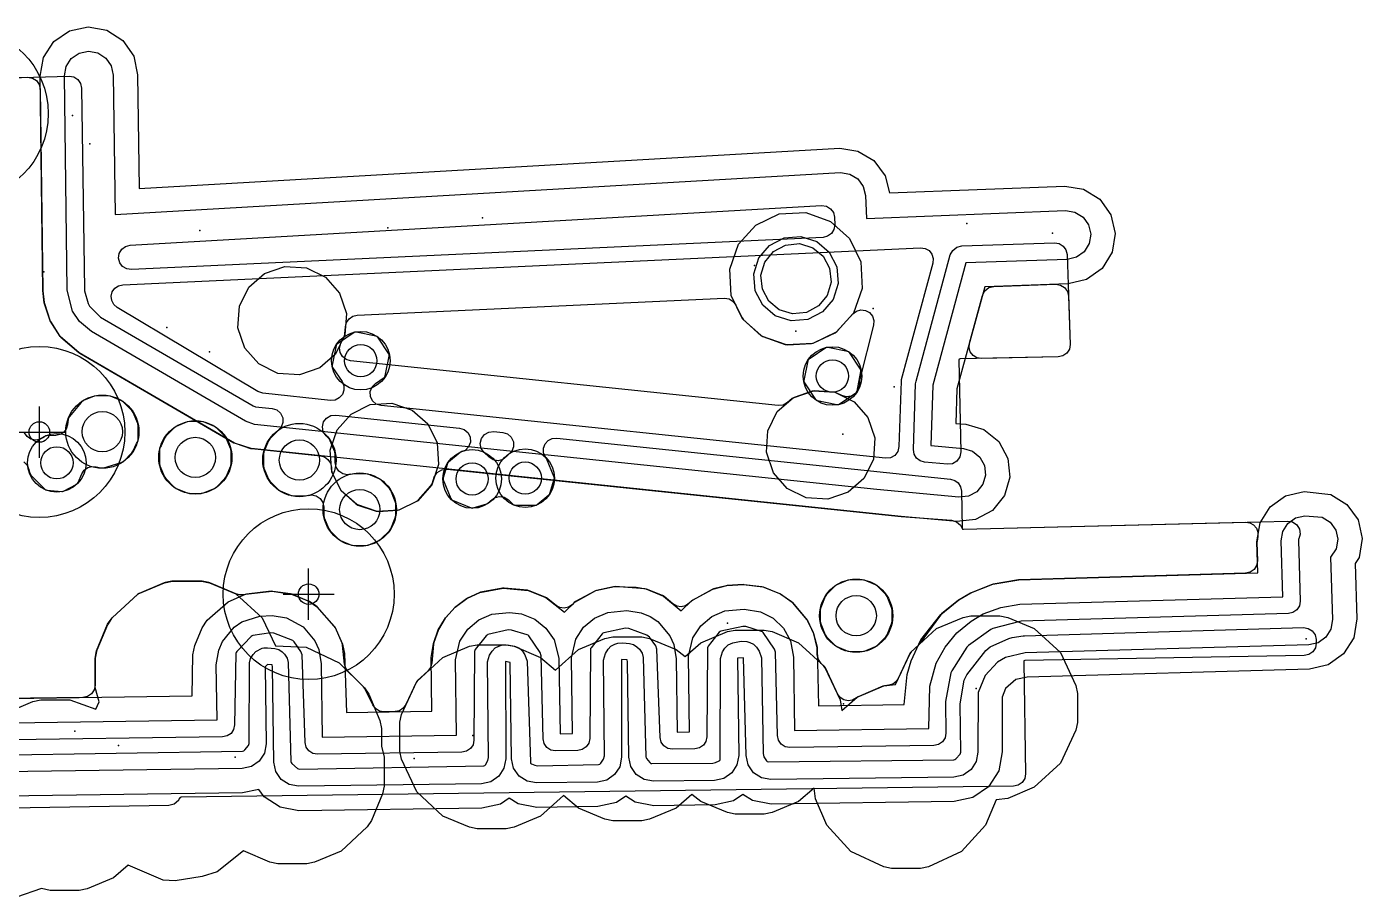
# Model space of a CAD drawing. Header units: metres. Extents: x 17722 to 17999, y 13535 to 15917.
# Drawn here: x 17867.5 to 17922.2, y 14320.6 to 14356.3 of the extents above; entities that cross this region are included whole.
import ezdxf

# ---------------------------------------------------------------- set-up
doc = ezdxf.new("R2010")
doc.units = ezdxf.units.M
for name, color, linetype in [('AI_GREENING_ALLOWED_ZONE', 4, 'Continuous'), ('AI_GREENING_EXCLUSIONS', 1, 'Continuous'), ('AI_GREENING_LAWN', 82, 'Continuous'), ('AI_GREENING_REJECTED', 6, 'Continuous'), ('AI_GREENING_SHRUBS', 92, 'Continuous'), ('AI_GREENING_TREES', 3, 'Continuous')]:
    doc.layers.add(name, color=color, linetype=linetype)

# ---------------------------------------------------------------- blocks, each defined once
blk = doc.blocks.new('AI_TREE')
for p, q in [((0, -0.3), (0, 0.3)), ((-0.3, 0), (0.3, 0))]:
    blk.add_line(p, q)
for radius in [1, 0.12]:
    blk.add_circle((0, 0), radius)
blk = doc.blocks.new('AI_SHRUB')
for radius in [1, 0.55]:
    blk.add_circle((0, 0), radius)

msp = doc.modelspace()

# ---------------------------------------------------------------- linework, layer by layer
at = {"layer": 'AI_GREENING_ALLOWED_ZONE'}
msp.add_lwpolyline([(17863.379, 14354.094), (17867.533, 14354.211), (17867.727, 14354.177), (17867.893, 14354.072), (17868.005, 14353.91), (17868.047, 14353.718), (17868.157, 14345.496), (17868.159, 14345.472), (17868.212, 14344.994), (17868.223, 14344.945), (17868.442, 14344.27), (17868.47, 14344.212), (17868.845, 14343.629), (17868.893, 14343.574), (17869.631, 14342.946), (17869.667, 14342.92), (17875.984, 14339.244), (17876.032, 14339.222), (17876.668, 14339.015), (17876.719, 14339.004), (17879.527, 14338.71), (17879.695, 14338.662), (17879.835, 14338.56), (17879.932, 14338.415), (17879.974, 14338.246), (17879.983, 14338.108), (17880.009, 14338.014), (17880.352, 14337.322), (17880.411, 14337.246), (17880.981, 14336.745), (17881.064, 14336.696), (17881.804, 14336.443), (17881.901, 14336.43), (17882.687, 14336.482), (17882.781, 14336.508), (17883.473, 14336.851), (17883.549, 14336.91), (17884.05, 14337.48), (17884.099, 14337.563), (17884.191, 14337.833), (17884.308, 14338.022), (17884.495, 14338.142), (17884.716, 14338.168), (17903.306, 14336.225), (17903.314, 14336.225), (17905.376, 14336.073), (17905.579, 14336.013), (17905.739, 14335.874), (17905.806, 14335.729), (17905.819, 14335.71), (17905.862, 14335.702), (17917.419, 14335.996), (17917.595, 14335.969), (17917.75, 14335.882), (17917.865, 14335.746), (17917.925, 14335.578), (17917.922, 14335.4), (17917.887, 14335.219), (17917.882, 14335.164), (17917.905, 14334.414), (17917.873, 14334.222), (17917.769, 14334.056), (17917.61, 14333.943), (17917.419, 14333.899), (17908.149, 14333.637), (17908.113, 14333.634), (17907.087, 14333.454), (17907.04, 14333.44), (17906.182, 14333.105), (17906.147, 14333.088), (17905.687, 14332.819), (17905.656, 14332.798), (17904.962, 14332.237), (17904.917, 14332.189), (17904.046, 14330.992), (17903.98, 14330.918), (17903.725, 14330.683), (17903.669, 14330.606), (17903.194, 14329.597), (17903.1, 14329.461), (17902.967, 14329.363), (17902.809, 14329.314), (17902.63, 14329.29), (17902.567, 14329.273), (17901.551, 14328.847), (17901.484, 14328.806), (17901.48, 14328.803), (17901.322, 14328.71), (17901.14, 14328.681), (17900.961, 14328.719), (17900.807, 14328.82), (17900.7, 14328.969), (17900.206, 14330.024), (17900.149, 14330.102), (17900.038, 14330.204), (17899.922, 14330.365), (17899.877, 14330.559), (17899.87, 14330.842), (17899.863, 14330.895), (17899.734, 14331.415), (17899.718, 14331.461), (17899.493, 14331.938), (17899.458, 14331.993), (17898.869, 14332.692), (17898.821, 14332.735), (17898.388, 14333.036), (17898.338, 14333.063), (17897.671, 14333.329), (17897.609, 14333.345), (17896.883, 14333.433), (17896.839, 14333.434), (17896.189, 14333.398), (17896.143, 14333.391), (17895.628, 14333.263), (17895.568, 14333.239), (17894.774, 14332.8), (17894.721, 14332.761), (17894.63, 14332.673), (17894.478, 14332.572), (17894.3, 14332.532), (17894.12, 14332.558), (17893.961, 14332.648), (17893.606, 14332.944), (17893.539, 14332.984), (17892.887, 14333.247), (17892.812, 14333.265), (17891.603, 14333.352), (17891.534, 14333.347), (17890.838, 14333.2), (17890.77, 14333.174), (17889.977, 14332.738), (17889.924, 14332.699), (17889.835, 14332.613), (17889.686, 14332.514), (17889.512, 14332.474), (17889.334, 14332.497), (17889.177, 14332.582), (17888.791, 14332.889), (17888.728, 14332.926), (17888.072, 14333.186), (17888.002, 14333.203), (17887.05, 14333.288), (17886.983, 14333.285), (17886.086, 14333.121), (17886.025, 14333.101), (17885.547, 14332.877), (17885.505, 14332.852), (17885.071, 14332.532), (17885.035, 14332.499), (17884.671, 14332.099), (17884.641, 14332.059), (17884.364, 14331.599), (17884.343, 14331.555), (17884.164, 14331.059), (17884.151, 14330.995), (17884.086, 14330.214), (17884.037, 14330.036), (17883.926, 14329.887), (17883.508, 14329.503), (17883.452, 14329.426), (17883.028, 14328.522), (17882.92, 14328.372), (17882.764, 14328.271), (17882.583, 14328.234), (17882.126, 14328.228), (17881.941, 14328.26), (17881.781, 14328.359), (17881.669, 14328.509), (17881.344, 14329.177), (17881.296, 14329.245), (17880.661, 14329.874), (17880.562, 14330.013), (17880.515, 14330.178), (17880.435, 14330.96), (17880.415, 14331.033), (17880.138, 14331.669), (17880.095, 14331.736), (17879.388, 14332.522), (17879.341, 14332.563), (17879.072, 14332.742), (17879.029, 14332.764), (17878.366, 14333.038), (17878.306, 14333.054), (17877.578, 14333.16), (17877.514, 14333.161), (17876.494, 14333.043), (17876.411, 14333.021), (17876.205, 14333.011), (17876.063, 14333.065), (17876.062, 14333.061), (17875.001, 14333.505), (17874.954, 14333.52), (17874.68, 14333.575), (17874.631, 14333.58), (17873.493, 14333.58), (17873.444, 14333.575), (17873.17, 14333.52), (17873.123, 14333.505), (17872.103, 14333.078), (17872.031, 14333.032), (17871.01, 14332.093), (17870.973, 14332.049), (17870.825, 14331.831), (17870.802, 14331.787), (17870.368, 14330.75), (17870.353, 14330.703), (17870.298, 14330.429), (17870.293, 14330.379), (17870.293, 14329.316), (17870.256, 14329.126), (17870.149, 14328.965), (17869.989, 14328.856), (17869.8, 14328.816), (17864.435, 14328.74)], dxfattribs=at)
for points in [[(17910.234, 14343.275), (17910.201, 14343.081), (17910.097, 14342.914), (17909.936, 14342.801), (17909.744, 14342.758), (17906.599, 14342.695), (17906.417, 14342.726), (17906.259, 14342.82), (17906.145, 14342.965), (17906.092, 14343.142), (17906.107, 14343.326), (17906.637, 14345.279), (17906.734, 14345.466), (17906.899, 14345.596), (17907.103, 14345.647), (17909.649, 14345.735), (17909.841, 14345.703), (17910.007, 14345.601), (17910.121, 14345.442), (17910.166, 14345.252), (17910.234, 14343.275)], [(17880.757, 14342.602), (17880.574, 14342.658), (17880.425, 14342.779), (17880.333, 14342.947), (17880.31, 14343.137), (17880.361, 14343.322), (17880.506, 14343.613), (17880.531, 14343.707), (17880.55, 14343.997), (17880.595, 14344.172), (17880.699, 14344.32), (17880.849, 14344.422), (17881.026, 14344.463), (17896.071, 14345.16), (17896.262, 14345.132), (17896.428, 14345.033), (17896.544, 14344.878), (17896.795, 14344.358), (17896.853, 14344.281), (17897.559, 14343.645), (17897.641, 14343.596), (17898.562, 14343.268), (17898.659, 14343.254), (17899.643, 14343.308), (17899.737, 14343.332), (17900.609, 14343.752), (17900.686, 14343.81), (17901.328, 14344.522), (17901.478, 14344.636), (17901.66, 14344.686), (17901.848, 14344.665), (17902.014, 14344.576), (17902.136, 14344.431), (17902.195, 14344.252), (17902.184, 14344.064), (17901.615, 14341.846), (17901.607, 14341.792), (17901.601, 14341.605), (17901.556, 14341.412), (17901.438, 14341.252), (17901.268, 14341.15), (17901.071, 14341.122), (17900.879, 14341.174), (17900.646, 14341.289), (17900.552, 14341.315), (17899.766, 14341.367), (17899.669, 14341.354), (17898.929, 14341.101), (17898.846, 14341.052), (17898.661, 14340.89), (17898.483, 14340.789), (17898.279, 14340.768), (17880.757, 14342.602)]]:
    msp.add_lwpolyline(points, close=True, dxfattribs=at)
at = {"layer": 'AI_GREENING_EXCLUSIONS'}
for points in [[(17900.798, 14351.306), (17901.537, 14351.188), (17902.186, 14350.801), (17902.657, 14350.178), (17902.839, 14349.478), (17910.011, 14349.75), (17910.781, 14349.624), (17911.445, 14349.213), (17911.9, 14348.579), (17912.079, 14347.82), (17911.953, 14347.049), (17911.542, 14346.386), (17910.908, 14345.93), (17910.148, 14345.752), (17906.734, 14345.635), (17905.599, 14341.455), (17905.552, 14340.039), (17905.956, 14340.001), (17906.699, 14339.781), (17907.306, 14339.29), (17907.679, 14338.605), (17907.761, 14337.829), (17907.54, 14337.08), (17907.049, 14336.473), (17906.359, 14336.099), (17905.588, 14336.018), (17903.31, 14336.225), (17876.693, 14339.007), (17876.007, 14339.231), (17869.648, 14342.931), (17868.864, 14343.598), (17868.452, 14344.239), (17868.215, 14344.969), (17868.157, 14345.484), (17868.04, 14354.254), (17868.181, 14355.021), (17868.606, 14355.676), (17869.249, 14356.118), (17870.012, 14356.281), (17870.78, 14356.139), (17871.434, 14355.714), (17871.877, 14355.071), (17872.039, 14354.308), (17872.102, 14349.655), (17900.798, 14351.306)], [(17900.827, 14350.307), (17901.212, 14350.242), (17901.531, 14350.046), (17901.757, 14349.743), (17901.855, 14349.365), (17901.898, 14348.434), (17910.046, 14348.75), (17910.431, 14348.687), (17910.762, 14348.482), (17910.99, 14348.165), (17911.079, 14347.785), (17911.016, 14347.4), (17910.811, 14347.068), (17910.494, 14346.841), (17910.114, 14346.751), (17905.962, 14346.609), (17904.603, 14341.604), (17904.522, 14339.131), (17905.862, 14339.005), (17906.236, 14338.894), (17906.539, 14338.648), (17906.724, 14338.307), (17906.765, 14337.919), (17906.655, 14337.545), (17906.409, 14337.241), (17906.064, 14337.054), (17905.679, 14337.014), (17902.318, 14337.329), (17876.827, 14339.998), (17876.458, 14340.124), (17870.151, 14343.796), (17869.657, 14344.208), (17869.373, 14344.629), (17869.157, 14345.497), (17869.039, 14354.268), (17869.11, 14354.651), (17869.323, 14354.979), (17869.644, 14355.2), (17870.026, 14355.281), (17870.41, 14355.21), (17870.737, 14354.998), (17870.958, 14354.676), (17871.039, 14354.294), (17871.116, 14348.597), (17900.827, 14350.307)], [(17900.415, 14348.311), (17901.194, 14347.61), (17901.657, 14346.65), (17901.715, 14345.566), (17901.354, 14344.552), (17900.653, 14343.773), (17899.693, 14343.31), (17898.609, 14343.252), (17897.595, 14343.613), (17896.816, 14344.314), (17896.353, 14345.274), (17896.295, 14346.358), (17896.656, 14347.372), (17897.357, 14348.151), (17898.317, 14348.614), (17899.401, 14348.672), (17900.415, 14348.311)], [(17899.856, 14347.482), (17900.364, 14347.051), (17900.676, 14346.452), (17900.735, 14345.764), (17900.525, 14345.111), (17900.094, 14344.603), (17899.495, 14344.291), (17898.807, 14344.232), (17898.154, 14344.442), (17897.646, 14344.873), (17897.334, 14345.472), (17897.275, 14346.16), (17897.485, 14346.813), (17897.916, 14347.321), (17898.515, 14347.633), (17899.203, 14347.692), (17899.856, 14347.482)], [(17899.688, 14347.233), (17900.116, 14346.884), (17900.382, 14346.392), (17900.441, 14345.823), (17900.276, 14345.279), (17899.927, 14344.851), (17899.435, 14344.585), (17898.866, 14344.526), (17898.322, 14344.691), (17897.894, 14345.04), (17897.628, 14345.532), (17897.569, 14346.101), (17897.734, 14346.645), (17898.083, 14347.073), (17898.575, 14347.339), (17899.144, 14347.398), (17899.688, 14347.233)], [(17880.301, 14345.377), (17880.587, 14344.543), (17880.528, 14343.658), (17880.14, 14342.877), (17879.497, 14342.312), (17878.663, 14342.026), (17877.778, 14342.085), (17876.997, 14342.472), (17876.432, 14343.116), (17876.146, 14343.95), (17876.205, 14344.835), (17876.592, 14345.615), (17877.236, 14346.181), (17878.069, 14346.467), (17878.955, 14346.408), (17879.735, 14346.02), (17880.301, 14345.377)], [(17901.382, 14340.924), (17901.948, 14340.28), (17902.233, 14339.447), (17902.174, 14338.561), (17901.787, 14337.781), (17901.143, 14337.215), (17900.31, 14336.93), (17899.424, 14336.989), (17898.644, 14337.376), (17898.078, 14338.02), (17897.793, 14338.853), (17897.852, 14339.739), (17898.239, 14340.519), (17898.883, 14341.085), (17899.716, 14341.37), (17900.602, 14341.311), (17901.382, 14340.924)], [(17883.278, 14340.582), (17883.922, 14340.016), (17884.309, 14339.236), (17884.368, 14338.35), (17884.083, 14337.517), (17883.517, 14336.873), (17882.737, 14336.486), (17881.851, 14336.427), (17881.018, 14336.712), (17880.374, 14337.278), (17879.987, 14338.058), (17879.928, 14338.944), (17880.213, 14339.777), (17880.779, 14340.421), (17881.559, 14340.808), (17882.445, 14340.867), (17883.278, 14340.582)], [(17887.462, 14330.911), (17888.545, 14330.458), (17889.156, 14329.932), (17890.093, 14330.783), (17891.176, 14331.236), (17891.499, 14331.301), (17892.686, 14331.301), (17893.009, 14331.236), (17894.092, 14330.783), (17894.466, 14330.495), (17895.113, 14331.056), (17896.196, 14331.51), (17896.518, 14331.575), (17897.706, 14331.575), (17898.028, 14331.51), (17899.112, 14331.056), (17900.185, 14330.069), (17900.816, 14328.722), (17900.881, 14328.285), (17901.514, 14328.832), (17902.598, 14329.285), (17903.079, 14329.35), (17903.69, 14330.65), (17904.763, 14331.638), (17905.847, 14332.091), (17906.169, 14332.156), (17907.357, 14332.156), (17907.679, 14332.091), (17908.762, 14331.638), (17909.836, 14330.65), (17910.467, 14329.303), (17910.532, 14328.981), (17910.532, 14327.793), (17910.467, 14327.471), (17909.836, 14326.124), (17908.762, 14325.136), (17907.679, 14324.683), (17907.198, 14324.618), (17906.764, 14323.582), (17905.777, 14322.508), (17904.43, 14321.877), (17904.107, 14321.812), (17902.92, 14321.812), (17902.598, 14321.877), (17901.251, 14322.508), (17900.263, 14323.582), (17899.81, 14324.665), (17899.745, 14325.102), (17899.112, 14324.555), (17898.028, 14324.102), (17897.706, 14324.037), (17896.518, 14324.037), (17896.196, 14324.102), (17895.113, 14324.555), (17894.739, 14324.843), (17894.092, 14324.282), (17893.009, 14323.828), (17892.686, 14323.763), (17891.499, 14323.763), (17891.176, 14323.828), (17890.093, 14324.282), (17889.482, 14324.807), (17888.545, 14323.956), (17887.462, 14323.503), (17887.139, 14323.438), (17885.952, 14323.438), (17885.629, 14323.503), (17884.546, 14323.956), (17883.472, 14324.944), (17882.841, 14326.291), (17882.776, 14326.613), (17882.776, 14327.801), (17882.841, 14328.123), (17883.472, 14329.47), (17884.546, 14330.458), (17885.629, 14330.911), (17885.952, 14330.976), (17887.139, 14330.976), (17887.462, 14330.911)]]:
    msp.add_lwpolyline(points, close=True, dxfattribs=at)
for points in [[(17857.582, 14328.642), (17874.279, 14328.879), (17874.301, 14330.556), (17874.379, 14330.943), (17874.678, 14331.662), (17874.89, 14331.979), (17875.741, 14332.734), (17876.458, 14333.039), (17877.546, 14333.164), (17878.337, 14333.049), (17879.051, 14332.755), (17879.367, 14332.546), (17880.122, 14331.706), (17880.431, 14330.998), (17880.515, 14330.615), (17880.588, 14328.206), (17884.087, 14328.255), (17884.065, 14330.446), (17884.153, 14331.028), (17884.352, 14331.578), (17884.654, 14332.081), (17885.051, 14332.517), (17885.525, 14332.866), (17886.054, 14333.115), (17887.016, 14333.291), (17888.038, 14333.2), (17888.762, 14332.912), (17889.52, 14332.309), (17889.948, 14332.722), (17890.802, 14333.192), (17891.568, 14333.355), (17892.461, 14333.336), (17892.851, 14333.262), (17893.576, 14332.969), (17894.307, 14332.359), (17894.745, 14332.784), (17895.597, 14333.255), (17896.166, 14333.397), (17896.861, 14333.436), (17897.641, 14333.341), (17898.364, 14333.053), (17898.848, 14332.717), (17899.479, 14331.968), (17899.728, 14331.438), (17899.869, 14330.869), (17899.93, 14328.479), (17903.429, 14328.528), (17903.557, 14329.754), (17903.719, 14330.312), (17904.123, 14331.178), (17904.936, 14332.216), (17905.671, 14332.81), (17906.164, 14333.097), (17907.063, 14333.449), (17908.131, 14333.637), (17917.92, 14333.913), (17917.881, 14335.192), (17918.011, 14335.962), (17918.424, 14336.623), (17919.06, 14337.076), (17919.82, 14337.251), (17920.91, 14337.131), (17921.572, 14336.717), (17922.024, 14336.082), (17922.199, 14335.321), (17922.07, 14334.552), (17921.91, 14334.297), (17921.979, 14332.031), (17921.85, 14331.261), (17921.435, 14330.598), (17920.798, 14330.146), (17920.036, 14329.971), (17908.477, 14329.646), (17908.011, 14329.544), (17907.592, 14329.179), (17907.454, 14328.831), (17907.456, 14326.584), (17907.315, 14325.817), (17906.89, 14325.162), (17906.248, 14324.719), (17905.485, 14324.556), (17897.985, 14324.451), (17897.218, 14324.592), (17896.828, 14324.845), (17896.449, 14324.584), (17895.688, 14324.421), (17893.188, 14324.383), (17892.42, 14324.524), (17892.03, 14324.776), (17891.649, 14324.514), (17890.886, 14324.351), (17888.386, 14324.315), (17887.619, 14324.457), (17887.259, 14324.69), (17886.906, 14324.447), (17886.143, 14324.284), (17878.644, 14324.178), (17877.876, 14324.32), (17877.221, 14324.745), (17877.009, 14325.053), (17876.331, 14324.908), (17855.913, 14324.619)], [(17856.601, 14327.629), (17875.292, 14327.895), (17875.262, 14330.149), (17875.359, 14330.746), (17875.509, 14331.106), (17875.989, 14331.693), (17876.304, 14331.908), (17877.049, 14332.141), (17877.554, 14332.165), (17878.142, 14332.069), (17878.814, 14331.712), (17879.3, 14331.137), (17879.454, 14330.783), (17879.562, 14330.198), (17879.602, 14327.192), (17885.101, 14327.27), (17885.062, 14330.362), (17885.24, 14331.119), (17885.559, 14331.612), (17886.008, 14331.991), (17886.544, 14332.222), (17887.274, 14332.295), (17887.761, 14332.239), (17888.303, 14332.023), (17888.763, 14331.657), (17889.096, 14331.174), (17889.295, 14330.422), (17889.344, 14327.329), (17889.844, 14327.336), (17889.805, 14330.437), (17889.984, 14331.196), (17890.303, 14331.688), (17890.754, 14332.068), (17891.291, 14332.298), (17892.077, 14332.37), (17892.665, 14332.279), (17893.027, 14332.133), (17893.347, 14331.923), (17893.839, 14331.342), (17893.995, 14330.984), (17894.101, 14330.399), (17894.143, 14327.398), (17894.643, 14327.406), (17894.604, 14330.502), (17894.783, 14331.26), (17895.102, 14331.752), (17895.551, 14332.131), (17896.087, 14332.362), (17896.876, 14332.436), (17897.551, 14332.326), (17898.07, 14332.058), (17898.493, 14331.647), (17898.775, 14331.135), (17898.904, 14330.463), (17898.944, 14327.465), (17904.442, 14327.542), (17904.482, 14329.283), (17904.751, 14330.213), (17905.114, 14330.88), (17905.593, 14331.463), (17906.175, 14331.946), (17906.668, 14332.234), (17907.391, 14332.505), (17908.169, 14332.637), (17918.95, 14332.942), (17918.881, 14335.222), (17918.946, 14335.606), (17919.153, 14335.937), (17919.47, 14336.164), (17919.85, 14336.251), (17920.555, 14336.196), (17920.886, 14335.989), (17921.112, 14335.672), (17921.2, 14335.291), (17921.135, 14334.907), (17920.902, 14334.557), (17920.98, 14332.001), (17920.915, 14331.616), (17920.708, 14331.285), (17920.389, 14331.058), (17920.008, 14330.971), (17908.395, 14330.644), (17907.591, 14330.457), (17907.264, 14330.266), (17906.747, 14329.721), (17906.466, 14329.014), (17906.456, 14326.57), (17906.386, 14326.186), (17906.173, 14325.859), (17905.852, 14325.638), (17905.47, 14325.556), (17897.971, 14325.451), (17897.587, 14325.521), (17897.26, 14325.734), (17897.039, 14326.055), (17896.957, 14326.437), (17896.854, 14330.435), (17896.605, 14330.427), (17896.657, 14326.435), (17896.587, 14326.051), (17896.375, 14325.725), (17896.054, 14325.503), (17895.673, 14325.421), (17893.173, 14325.383), (17892.789, 14325.453), (17892.461, 14325.666), (17892.239, 14325.987), (17892.158, 14326.369), (17892.103, 14330.271), (17892.085, 14330.354), (17891.851, 14330.367), (17891.858, 14326.365), (17891.787, 14325.981), (17891.575, 14325.654), (17891.254, 14325.432), (17890.872, 14325.351), (17888.372, 14325.315), (17887.988, 14325.386), (17887.661, 14325.598), (17887.44, 14325.92), (17887.358, 14326.301), (17887.303, 14330.246), (17887.108, 14330.292), (17887.115, 14326.298), (17887.044, 14325.914), (17886.832, 14325.587), (17886.511, 14325.365), (17886.129, 14325.284), (17878.629, 14325.178), (17878.246, 14325.249), (17877.918, 14325.461), (17877.697, 14325.783), (17877.615, 14326.165), (17877.563, 14330.069), (17877.546, 14330.148), (17877.361, 14330.163), (17877.263, 14330.069), (17877.305, 14326.921), (17877.234, 14326.538), (17877.021, 14326.211), (17876.7, 14325.99), (17876.318, 14325.908), (17855.807, 14325.618)], [(17866.629, 14328.171), (17867.747, 14328.648), (17868.07, 14328.713), (17869.257, 14328.713), (17870.328, 14328.335), (17870.468, 14328.632), (17870.293, 14329.217), (17870.293, 14330.404), (17870.358, 14330.727), (17870.811, 14331.81), (17870.989, 14332.074), (17872.063, 14333.061), (17873.146, 14333.515), (17873.468, 14333.58), (17874.656, 14333.58), (17874.978, 14333.515), (17876.062, 14333.061), (17877.135, 14332.074), (17877.679, 14330.935), (17878.945, 14330.87), (17880.292, 14330.239), (17881.326, 14329.215), (17881.504, 14328.952), (17881.957, 14327.868), (17882.022, 14327.546), (17882.022, 14326.822), (17882.14, 14326.372), (17882.14, 14325.184), (17882.075, 14324.862), (17881.622, 14323.779), (17881.445, 14323.515), (17880.371, 14322.527), (17879.287, 14322.074), (17878.965, 14322.009), (17877.778, 14322.009), (17877.455, 14322.074), (17876.37, 14322.528), (17875.293, 14321.677), (17874.677, 14321.481), (17873.578, 14321.3), (17873.085, 14321.33), (17871.653, 14321.945), (17871.048, 14321.426), (17869.965, 14320.973), (17869.642, 14320.908), (17868.455, 14320.908), (17868.095, 14320.988), (17867.078, 14320.633)]]:
    msp.add_lwpolyline(points, dxfattribs=at)
at = {"layer": 'AI_GREENING_LAWN'}
for points in [[(17863.379, 14354.094), (17869.232, 14354.258), (17869.426, 14354.225), (17869.592, 14354.119), (17869.705, 14353.958), (17869.746, 14353.765), (17869.857, 14345.529), (17869.866, 14345.466), (17870.011, 14344.941), (17870.073, 14344.834), (17870.472, 14344.429), (17870.524, 14344.389), (17876.772, 14340.752), (17876.871, 14340.719), (17877.551, 14340.649), (17877.744, 14340.587), (17877.897, 14340.454), (17877.985, 14340.271), (17877.992, 14340.069), (17877.919, 14339.88), (17877.828, 14339.787), (17877.831, 14339.783), (17877.452, 14339.404), (17877.398, 14339.324), (17877.212, 14338.874), (17877.193, 14338.779), (17877.193, 14338.293), (17877.212, 14338.198), (17877.398, 14337.748), (17877.452, 14337.668), (17877.796, 14337.324), (17877.877, 14337.27), (17878.326, 14337.084), (17878.421, 14337.065), (17878.908, 14337.065), (17879.051, 14337.093), (17879.052, 14337.088), (17879.166, 14337.11), (17879.357, 14337.072), (17879.519, 14336.964), (17879.628, 14336.802), (17879.666, 14336.61), (17879.666, 14336.264), (17879.685, 14336.17), (17879.871, 14335.72), (17879.925, 14335.64), (17880.269, 14335.295), (17880.349, 14335.242), (17880.799, 14335.055), (17880.894, 14335.037), (17881.38, 14335.037), (17881.475, 14335.055), (17881.925, 14335.242), (17882.005, 14335.295), (17882.349, 14335.64), (17882.403, 14335.72), (17882.589, 14336.17), (17882.608, 14336.264), (17882.608, 14336.751), (17882.589, 14336.846), (17882.403, 14337.296), (17882.349, 14337.376), (17882.005, 14337.72), (17881.925, 14337.774), (17881.475, 14337.96), (17881.38, 14337.979), (17880.894, 14337.979), (17880.751, 14337.95), (17880.749, 14337.956), (17880.636, 14337.934), (17880.444, 14337.972), (17880.282, 14338.08), (17880.174, 14338.242), (17880.136, 14338.434), (17880.136, 14338.779), (17880.117, 14338.874), (17879.931, 14339.324), (17879.877, 14339.404), (17879.755, 14339.526), (17879.644, 14339.696), (17879.609, 14339.897), (17879.657, 14340.095), (17879.78, 14340.257), (17879.958, 14340.356), (17880.16, 14340.377), (17885.226, 14339.849), (17885.42, 14339.788), (17885.573, 14339.654), (17885.66, 14339.47), (17885.667, 14339.267), (17885.592, 14339.078), (17885.449, 14338.934), (17885.314, 14338.881), (17885.248, 14338.843), (17884.771, 14338.452), (17884.747, 14338.426), (17884.732, 14338.393), (17884.553, 14337.803), (17884.548, 14337.762), (17884.557, 14337.722), (17884.873, 14336.959), (17884.898, 14336.92), (17884.937, 14336.895), (17885.7, 14336.578), (17885.74, 14336.569), (17885.781, 14336.575), (17886.337, 14336.743), (17886.454, 14336.821), (17886.494, 14336.869), (17886.653, 14336.996), (17886.85, 14337.048), (17887.051, 14337.018), (17887.224, 14336.91), (17887.421, 14336.722), (17887.459, 14336.697), (17887.503, 14336.688), (17888.331, 14336.688), (17888.371, 14336.695), (17888.407, 14336.716), (17888.884, 14337.107), (17888.908, 14337.133), (17888.923, 14337.166), (17889.102, 14337.756), (17889.107, 14337.797), (17889.098, 14337.837), (17888.782, 14338.6), (17888.742, 14338.66), (17888.669, 14338.832), (17888.665, 14339.02), (17888.73, 14339.196), (17888.855, 14339.335), (17889.023, 14339.419), (17889.21, 14339.435), (17905.335, 14337.756), (17905.508, 14337.705), (17905.652, 14337.597), (17905.748, 14337.444), (17905.783, 14337.268), (17905.812, 14335.75), (17905.821, 14335.709), (17905.862, 14335.702), (17919.141, 14336.04), (17919.344, 14336.002), (17919.515, 14335.886), (17919.624, 14335.71), (17919.652, 14335.505), (17919.596, 14335.307), (17919.592, 14335.299), (17919.586, 14335.259), (17919.657, 14332.762), (17919.624, 14332.57), (17919.52, 14332.404), (17919.361, 14332.291), (17919.171, 14332.248), (17908.225, 14331.939), (17908.169, 14331.931), (17907.065, 14331.641), (17906.983, 14331.602), (17906.072, 14330.943), (17906.008, 14330.876), (17905.387, 14329.907), (17905.352, 14329.819), (17905.133, 14328.652), (17905.129, 14328.603), (17905.146, 14327.351), (17905.11, 14327.16), (17905.004, 14326.996), (17904.843, 14326.886), (17904.653, 14326.845), (17898.749, 14326.762), (17898.558, 14326.797), (17898.395, 14326.902), (17898.284, 14327.061), (17898.242, 14327.251), (17898.169, 14330.663), (17898.126, 14330.797), (17897.658, 14331.475), (17897.63, 14331.504), (17897.594, 14331.522), (17896.947, 14331.717), (17896.823, 14331.722), (17895.931, 14331.528), (17895.893, 14331.512), (17895.863, 14331.485), (17895.409, 14330.917), (17895.39, 14330.882), (17895.383, 14330.843), (17895.357, 14327.205), (17895.318, 14327.017), (17895.212, 14326.857), (17895.052, 14326.749), (17894.864, 14326.709), (17893.943, 14326.695), (17893.754, 14326.729), (17893.591, 14326.832), (17893.48, 14326.989), (17893.436, 14327.177), (17893.305, 14330.79), (17893.26, 14330.924), (17893.007, 14331.278), (17892.894, 14331.364), (17892.153, 14331.645), (17892.015, 14331.655), (17891.133, 14331.464), (17891.095, 14331.448), (17891.065, 14331.421), (17890.61, 14330.853), (17890.591, 14330.818), (17890.584, 14330.778), (17890.557, 14327.136), (17890.519, 14326.947), (17890.412, 14326.787), (17890.253, 14326.679), (17890.064, 14326.639), (17889.15, 14326.626), (17888.959, 14326.661), (17888.796, 14326.767), (17888.685, 14326.926), (17888.643, 14327.115), (17888.567, 14330.523), (17888.524, 14330.656), (17888.056, 14331.335), (17888.028, 14331.363), (17887.991, 14331.381), (17887.346, 14331.576), (17887.22, 14331.58), (17886.388, 14331.388), (17886.35, 14331.372), (17886.32, 14331.345), (17885.867, 14330.777), (17885.847, 14330.742), (17885.84, 14330.702), (17885.814, 14327.069), (17885.776, 14326.88), (17885.669, 14326.72), (17885.51, 14326.612), (17885.321, 14326.573), (17879.401, 14326.489), (17879.212, 14326.524), (17879.049, 14326.627), (17878.938, 14326.785), (17878.895, 14326.972), (17878.773, 14330.56), (17878.73, 14330.691), (17878.449, 14331.098), (17878.424, 14331.124), (17878.393, 14331.142), (17877.62, 14331.441), (17877.496, 14331.455), (17876.764, 14331.35), (17876.727, 14331.338), (17876.695, 14331.315), (17876.096, 14330.699), (17876.071, 14330.661), (17876.062, 14330.617), (17876.01, 14327.688), (17875.97, 14327.502), (17875.863, 14327.343), (17875.704, 14327.237), (17875.517, 14327.197), (17856.41, 14326.926)], [(17867.374, 14338.463), (17867.512, 14338.325), (17867.587, 14338.145), (17867.609, 14338.035), (17867.675, 14337.91), (17868.242, 14337.344), (17868.276, 14337.32), (17868.315, 14337.309), (17868.929, 14337.249), (17868.965, 14337.25), (17868.998, 14337.262), (17869.543, 14337.554), (17869.575, 14337.578), (17869.597, 14337.612), (17869.757, 14337.977), (17869.853, 14338.122), (17869.994, 14338.225), (17870.161, 14338.273), (17870.334, 14338.262), (17870.528, 14338.214), (17870.657, 14338.218), (17871.367, 14338.433), (17871.47, 14338.495), (17871.805, 14338.83), (17871.859, 14338.91), (17871.987, 14339.219), (17872.057, 14339.321), (17872.056, 14339.412), (17872.064, 14339.455), (17872.064, 14339.942), (17872.045, 14340.036), (17871.859, 14340.486), (17871.805, 14340.566), (17871.461, 14340.911), (17871.381, 14340.964), (17870.931, 14341.151), (17870.836, 14341.169), (17870.35, 14341.169), (17870.255, 14341.151), (17869.817, 14340.969), (17869.72, 14340.898), (17869.251, 14340.326), (17869.198, 14340.204), (17869.165, 14339.974), (17869.111, 14339.808), (17869.004, 14339.671), (17868.856, 14339.579), (17868.685, 14339.543), (17868.314, 14339.532), (17868.275, 14339.524), (17868.241, 14339.505), (17868.188, 14339.461), (17868.025, 14339.372), (17867.841, 14339.348), (17867.661, 14339.393), (17867.51, 14339.501), (17867.408, 14339.656)], [(17855.624, 14326.287), (17876.34, 14326.621), (17876.39, 14326.633), (17876.43, 14326.666), (17876.578, 14326.85), (17876.597, 14326.885), (17876.604, 14326.925), (17876.621, 14330.228), (17876.659, 14330.417), (17876.766, 14330.577), (17876.881, 14330.693), (17877.134, 14330.831), (17877.21, 14330.846), (17877.364, 14330.854), (17877.657, 14330.824), (17877.817, 14330.779), (17877.954, 14330.683), (17878.053, 14330.587), (17878.161, 14330.43), (17878.203, 14330.243), (17878.316, 14326.196), (17878.327, 14326.149), (17878.356, 14326.111), (17878.585, 14325.909), (17878.623, 14325.886), (17878.666, 14325.879), (17886.217, 14326.02), (17886.256, 14326.028), (17886.282, 14326.058), (17886.381, 14326.23), (17886.414, 14326.356), (17886.373, 14330.268), (17886.454, 14330.545), (17886.564, 14330.716), (17886.682, 14330.842), (17886.835, 14330.921), (17886.947, 14330.956), (17887.183, 14330.97), (17887.476, 14330.918), (17887.658, 14330.846), (17887.799, 14330.71), (17887.901, 14330.562), (17887.99, 14330.295), (17888.127, 14326.168), (17888.137, 14326.127), (17888.171, 14326.102), (17888.311, 14326.039), (17888.419, 14326.017), (17890.915, 14326.074), (17890.969, 14326.088), (17891.01, 14326.126), (17891.118, 14326.293), (17891.157, 14326.429), (17891.116, 14330.343), (17891.197, 14330.621), (17891.308, 14330.791), (17891.426, 14330.918), (17891.579, 14330.996), (17891.712, 14331.037), (17891.908, 14331.057), (17892.19, 14331.03), (17892.352, 14330.986), (17892.49, 14330.89), (17892.592, 14330.792), (17892.701, 14330.634), (17892.742, 14330.448), (17892.858, 14326.388), (17892.865, 14326.351), (17892.883, 14326.318), (17893.012, 14326.15), (17893.053, 14326.116), (17893.105, 14326.105), (17895.605, 14326.121), (17895.713, 14326.146), (17895.851, 14326.214), (17895.884, 14326.239), (17895.892, 14326.281), (17895.913, 14330.412), (17895.994, 14330.682), (17896.089, 14330.829), (17896.23, 14330.971), (17896.415, 14331.047), (17896.764, 14331.114), (17896.992, 14331.104), (17897.109, 14331.071), (17897.265, 14330.997), (17897.386, 14330.874), (17897.501, 14330.707), (17897.589, 14330.431), (17897.656, 14326.514), (17897.693, 14326.389), (17897.797, 14326.221), (17897.823, 14326.191), (17897.862, 14326.184), (17905.466, 14326.262), (17905.514, 14326.273), (17905.554, 14326.302), (17905.725, 14326.496), (17905.747, 14326.534), (17905.755, 14326.577), (17905.728, 14328.543), (17905.737, 14328.64), (17905.898, 14329.523), (17905.996, 14329.741), (17906.779, 14330.742), (17906.964, 14330.888), (17907.723, 14331.236), (17907.863, 14331.277), (17908.31, 14331.339), (17908.364, 14331.344), (17919.794, 14331.678), (17919.986, 14331.645), (17920.152, 14331.541), (17920.265, 14331.382), (17920.308, 14331.191), (17920.312, 14331.045), (17920.279, 14330.852), (17920.174, 14330.686), (17920.013, 14330.574), (17919.821, 14330.532), (17908.38, 14330.325), (17908.339, 14330.316), (17908.332, 14330.275), (17908.406, 14325.689), (17908.371, 14325.497), (17908.264, 14325.332), (17908.104, 14325.222), (17907.912, 14325.181), (17873.822, 14324.733), (17873.779, 14324.723), (17873.728, 14324.645), (17873.727, 14324.646), (17873.706, 14324.597), (17873.533, 14324.451), (17873.313, 14324.396), (17851.371, 14324.022)]]:
    msp.add_lwpolyline(points, dxfattribs=at)
for points in [[(17900.053, 14348.96), (17900.249, 14348.932), (17900.419, 14348.829), (17900.536, 14348.669), (17900.581, 14348.476), (17900.59, 14348.166), (17900.559, 14347.976), (17900.457, 14347.811), (17900.301, 14347.698), (17900.114, 14347.652), (17871.782, 14346.333), (17871.59, 14346.361), (17871.423, 14346.462), (17871.307, 14346.618), (17871.259, 14346.806), (17871.287, 14346.998), (17871.386, 14347.166), (17871.542, 14347.283), (17871.73, 14347.331), (17900.053, 14348.96)], [(17904.293, 14347.206), (17904.456, 14347.114), (17904.573, 14346.968), (17904.628, 14346.789), (17904.614, 14346.602), (17903.318, 14341.826), (17903.31, 14341.77), (17903.22, 14339.088), (17903.172, 14338.89), (17903.049, 14338.728), (17902.871, 14338.628), (17902.668, 14338.607), (17882.008, 14340.764), (17881.815, 14340.825), (17881.662, 14340.958), (17881.575, 14341.141), (17881.567, 14341.343), (17881.64, 14341.532), (17881.782, 14341.677), (17882.134, 14341.912), (17882.167, 14341.944), (17882.184, 14341.987), (17882.344, 14342.791), (17882.344, 14342.838), (17882.327, 14342.881), (17881.871, 14343.562), (17881.838, 14343.595), (17881.795, 14343.613), (17880.991, 14343.773), (17880.945, 14343.773), (17880.902, 14343.755), (17880.22, 14343.3), (17880.187, 14343.267), (17880.17, 14343.224), (17880.01, 14342.42), (17880.01, 14342.373), (17880.027, 14342.331), (17880.413, 14341.754), (17880.486, 14341.581), (17880.49, 14341.394), (17880.425, 14341.218), (17880.3, 14341.078), (17880.132, 14340.995), (17879.945, 14340.979), (17877.166, 14341.269), (17876.961, 14341.337), (17871.198, 14344.787), (17871.062, 14344.907), (17870.978, 14345.068), (17870.956, 14345.248), (17871, 14345.424), (17871.105, 14345.573), (17871.255, 14345.674), (17871.432, 14345.716), (17904.108, 14347.233), (17904.293, 14347.206)], [(17903.941, 14338.619), (17903.845, 14338.78), (17903.816, 14338.966), (17903.904, 14341.651), (17903.921, 14341.765), (17905.325, 14346.935), (17905.422, 14347.122), (17905.587, 14347.252), (17905.791, 14347.303), (17909.59, 14347.434), (17909.783, 14347.402), (17909.949, 14347.3), (17910.063, 14347.141), (17910.107, 14346.951), (17910.234, 14343.275), (17910.201, 14343.081), (17910.097, 14342.914), (17909.936, 14342.801), (17909.744, 14342.758), (17905.725, 14342.678), (17905.684, 14342.669), (17905.677, 14342.627), (17905.752, 14338.872), (17905.713, 14338.666), (17905.593, 14338.495), (17905.413, 14338.388), (17905.206, 14338.364), (17904.269, 14338.452), (17904.089, 14338.504), (17903.941, 14338.619)], [(17901.454, 14341.284), (17901.487, 14341.317), (17901.505, 14341.36), (17901.665, 14342.164), (17901.665, 14342.211), (17901.647, 14342.253), (17901.191, 14342.935), (17901.158, 14342.968), (17901.116, 14342.986), (17900.311, 14343.146), (17900.265, 14343.146), (17900.222, 14343.128), (17899.54, 14342.672), (17899.508, 14342.64), (17899.49, 14342.597), (17899.33, 14341.793), (17899.33, 14341.746), (17899.348, 14341.703), (17899.803, 14341.022), (17899.836, 14340.989), (17899.879, 14340.971), (17900.683, 14340.811), (17900.729, 14340.811), (17900.772, 14340.829), (17901.454, 14341.284)], [(17874.064, 14337.192), (17874.158, 14337.173), (17874.645, 14337.173), (17874.74, 14337.192), (17875.19, 14337.378), (17875.27, 14337.432), (17875.614, 14337.776), (17875.668, 14337.856), (17875.854, 14338.306), (17875.873, 14338.401), (17875.873, 14338.887), (17875.854, 14338.982), (17875.668, 14339.432), (17875.614, 14339.512), (17875.27, 14339.856), (17875.19, 14339.91), (17874.74, 14340.096), (17874.645, 14340.115), (17874.158, 14340.115), (17874.064, 14340.096), (17873.614, 14339.91), (17873.534, 14339.856), (17873.189, 14339.512), (17873.136, 14339.432), (17873.008, 14339.124), (17872.938, 14339.022), (17872.939, 14338.93), (17872.931, 14338.887), (17872.931, 14338.401), (17872.949, 14338.306), (17873.136, 14337.856), (17873.189, 14337.776), (17873.534, 14337.432), (17873.614, 14337.378), (17874.064, 14337.192)], [(17887.342, 14339.47), (17887.429, 14339.287), (17887.437, 14339.084), (17887.363, 14338.895), (17887.22, 14338.751), (17887.201, 14338.739), (17887.161, 14338.69), (17887.001, 14338.564), (17886.805, 14338.511), (17886.604, 14338.541), (17886.431, 14338.649), (17886.226, 14338.845), (17886.11, 14339.015), (17886.071, 14339.217), (17886.118, 14339.417), (17886.24, 14339.581), (17886.419, 14339.683), (17886.623, 14339.704), (17886.996, 14339.665), (17887.189, 14339.604), (17887.342, 14339.47)], [(17901.809, 14330.711), (17902.258, 14330.897), (17902.339, 14330.95), (17902.683, 14331.295), (17902.737, 14331.375), (17902.923, 14331.825), (17902.942, 14331.919), (17902.942, 14332.406), (17902.923, 14332.501), (17902.737, 14332.951), (17902.683, 14333.031), (17902.339, 14333.375), (17902.258, 14333.429), (17901.809, 14333.615), (17901.714, 14333.634), (17901.227, 14333.634), (17901.132, 14333.615), (17900.683, 14333.429), (17900.602, 14333.375), (17900.258, 14333.031), (17900.204, 14332.951), (17900.018, 14332.501), (17899.999, 14332.406), (17899.999, 14331.919), (17900.018, 14331.825), (17900.204, 14331.375), (17900.258, 14331.295), (17900.602, 14330.95), (17900.683, 14330.897), (17901.132, 14330.711), (17901.227, 14330.692), (17901.714, 14330.692), (17901.809, 14330.711)]]:
    msp.add_lwpolyline(points, close=True, dxfattribs=at)
at = {"layer": 'AI_GREENING_REJECTED'}
for p in [(17869.37, 14352.64), (17870.08, 14351.48), (17886.17, 14348.46), (17874.58, 14347.93), (17882.28, 14348.05), (17906, 14348.22), (17909.51, 14347.83), (17868.2, 14346.24), (17897.3, 14346.5), (17902.16, 14344.74), (17873.23, 14343.97), (17899, 14343.82), (17874.98, 14342.97), (17903.02, 14341.54), (17900.92, 14339.6), (17896.2, 14331.86), (17919.9, 14331.22), (17906.39, 14329.18), (17900.95, 14328.56), (17869.46, 14327.44), (17885.77, 14327.26), (17871.26, 14326.85), (17876.04, 14326.37), (17883.36, 14326.32)]:
    msp.add_point(p, dxfattribs=at)

# ---------------------------------------------------------------- block references
at = {"layer": 'AI_GREENING_SHRUBS'}
for p, xscale, yscale in [((17881.177, 14342.606), 1.2, 1.2), ((17900.497, 14341.978), 1.2, 1.2), ((17870.593, 14339.698), 1.5, 1.5), ((17874.402, 14338.644), 1.5, 1.5), ((17868.732, 14338.422), 1.2, 1.2), ((17878.665, 14338.536), 1.5, 1.5), ((17887.915, 14337.797), 1.2, 1.2), ((17885.74, 14337.762), 1.2, 1.2), ((17881.137, 14336.508), 1.5, 1.5), ((17901.471, 14332.163), 1.5, 1.5)]:
    msp.add_blockref('AI_SHRUB', p, dxfattribs=dict(at, xscale=xscale, yscale=yscale))
at = {"layer": 'AI_GREENING_TREES', "xscale": 3.5, "yscale": 3.5}
for p in [(17864.88, 14352.721), (17868.014, 14339.684), (17879.044, 14333.045)]:
    msp.add_blockref('AI_TREE', p, dxfattribs=at)

doc.saveas('drawing.dxf')
